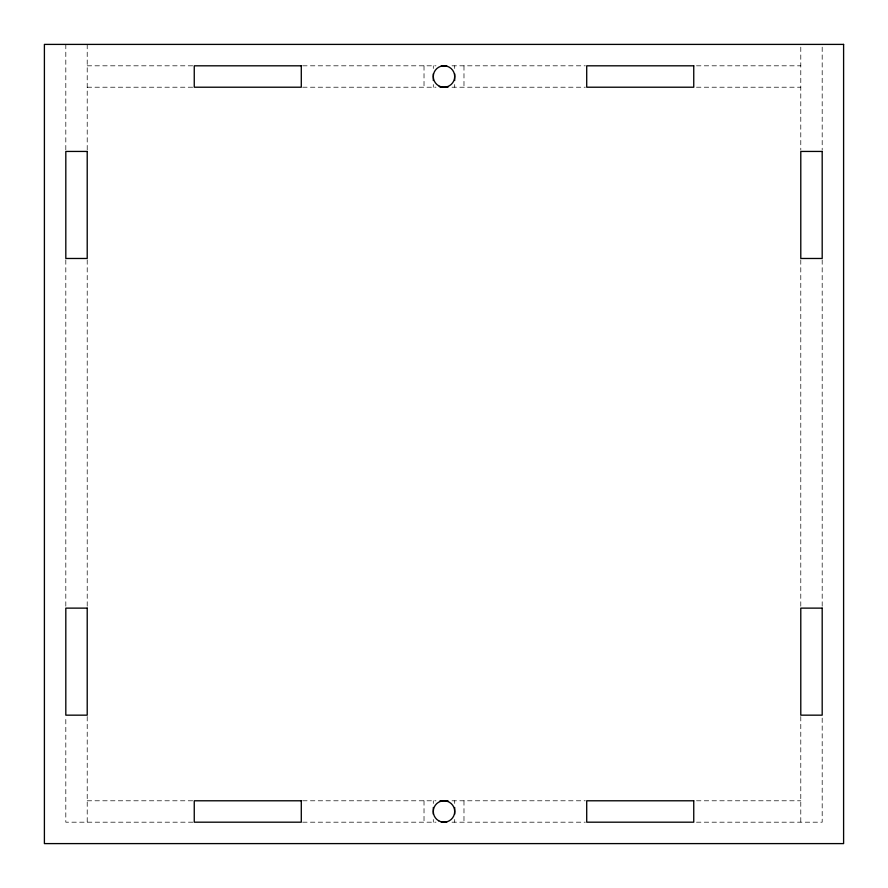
<?xml version="1.0" encoding="UTF-8"?>
<svg xmlns="http://www.w3.org/2000/svg" width="888" height="888" viewBox="0 0 888 888"><rect width="100%" height="100%" fill="white"/><g stroke="black" fill="none" stroke-linecap="round" stroke-linejoin="round"><path stroke-width="0.67" stroke-dasharray="4.44 3.33" d="M87.213 65.812L192.874 65.812M302.664 65.812L435.975 65.812M452.025 65.812L585.336 65.812M696.492 65.812L800.787 65.812M87.213 87.213L192.874 87.213M302.664 87.213L435.975 87.213M452.025 87.213L585.336 87.213M696.492 87.213L800.787 87.213M87.213 800.787L192.874 800.787M302.664 800.787L435.975 800.787M452.025 800.787L585.336 800.787M696.492 800.787L800.787 800.787M192.874 822.188L65.812 822.188L65.812 716.527M302.664 822.188L435.975 822.188M452.025 822.188L585.336 822.188M696.492 822.188L822.188 822.188L822.188 716.527M822.188 47.142L822.188 150.061M822.188 259.862L822.188 606.737M800.787 47.142L800.787 150.061M800.787 259.862L800.787 606.737M800.787 716.527L800.787 822.188M463.98 65.812L463.98 87.213M463.98 800.787L463.98 822.188M454.7 65.812L454.7 68.487M454.7 84.538L454.7 87.213M454.7 800.787L454.7 803.462M454.7 819.513L454.7 822.188M433.3 65.812L433.3 68.487M433.3 84.538L433.3 87.213M433.3 800.787L433.3 803.462M433.3 819.513L433.3 822.188M424.02 65.812L424.02 87.213M424.02 800.787L424.02 822.188M87.213 44.4L87.213 150.061M87.213 259.862L87.213 606.737M87.213 716.527L87.213 822.188M65.812 44.4L65.812 150.061M65.812 259.862L65.812 606.737"/><path stroke-width="1.33" d="M441.325 65.812L446.675 65.812M439.982 87.213L448.018 87.213M439.982 800.787L448.018 800.787M441.325 822.188L446.675 822.188M454.7 73.837L454.7 80.519M454.7 807.481L454.7 814.163M433.3 73.837L433.3 80.519M433.3 807.481L433.3 814.163M843.6 44.4L44.4 44.4L44.4 843.6L843.6 843.6L843.6 44.4M301.287 65.812L194.25 65.812L194.25 87.213L301.287 87.213L301.287 65.812M693.75 65.812L586.713 65.812L586.713 87.213L693.75 87.213L693.75 65.812M87.213 151.437L65.812 151.437L65.812 258.475L87.213 258.475L87.213 151.437M822.188 151.437L800.787 151.437L800.787 258.475L822.188 258.475L822.188 151.437M87.213 608.125L65.812 608.125L65.812 715.162L87.213 715.162L87.213 608.125M822.188 608.125L800.787 608.125L800.787 715.162L822.188 715.162L822.188 608.125M301.287 800.787L194.25 800.787L194.25 822.188L301.287 822.188L301.287 800.787M693.75 800.787L586.713 800.787L586.713 822.188L693.75 822.188L693.75 800.787M438.65 85.781A10.7 10.7 0 0 0 454.7 76.512A10.7 10.7 0 0 0 438.65 67.244A10.7 10.7 0 0 0 438.65 85.781M438.65 820.756A10.7 10.7 0 0 0 454.7 811.488A10.7 10.7 0 0 0 438.65 802.219A10.7 10.7 0 0 0 438.65 820.756"/></g></svg>
